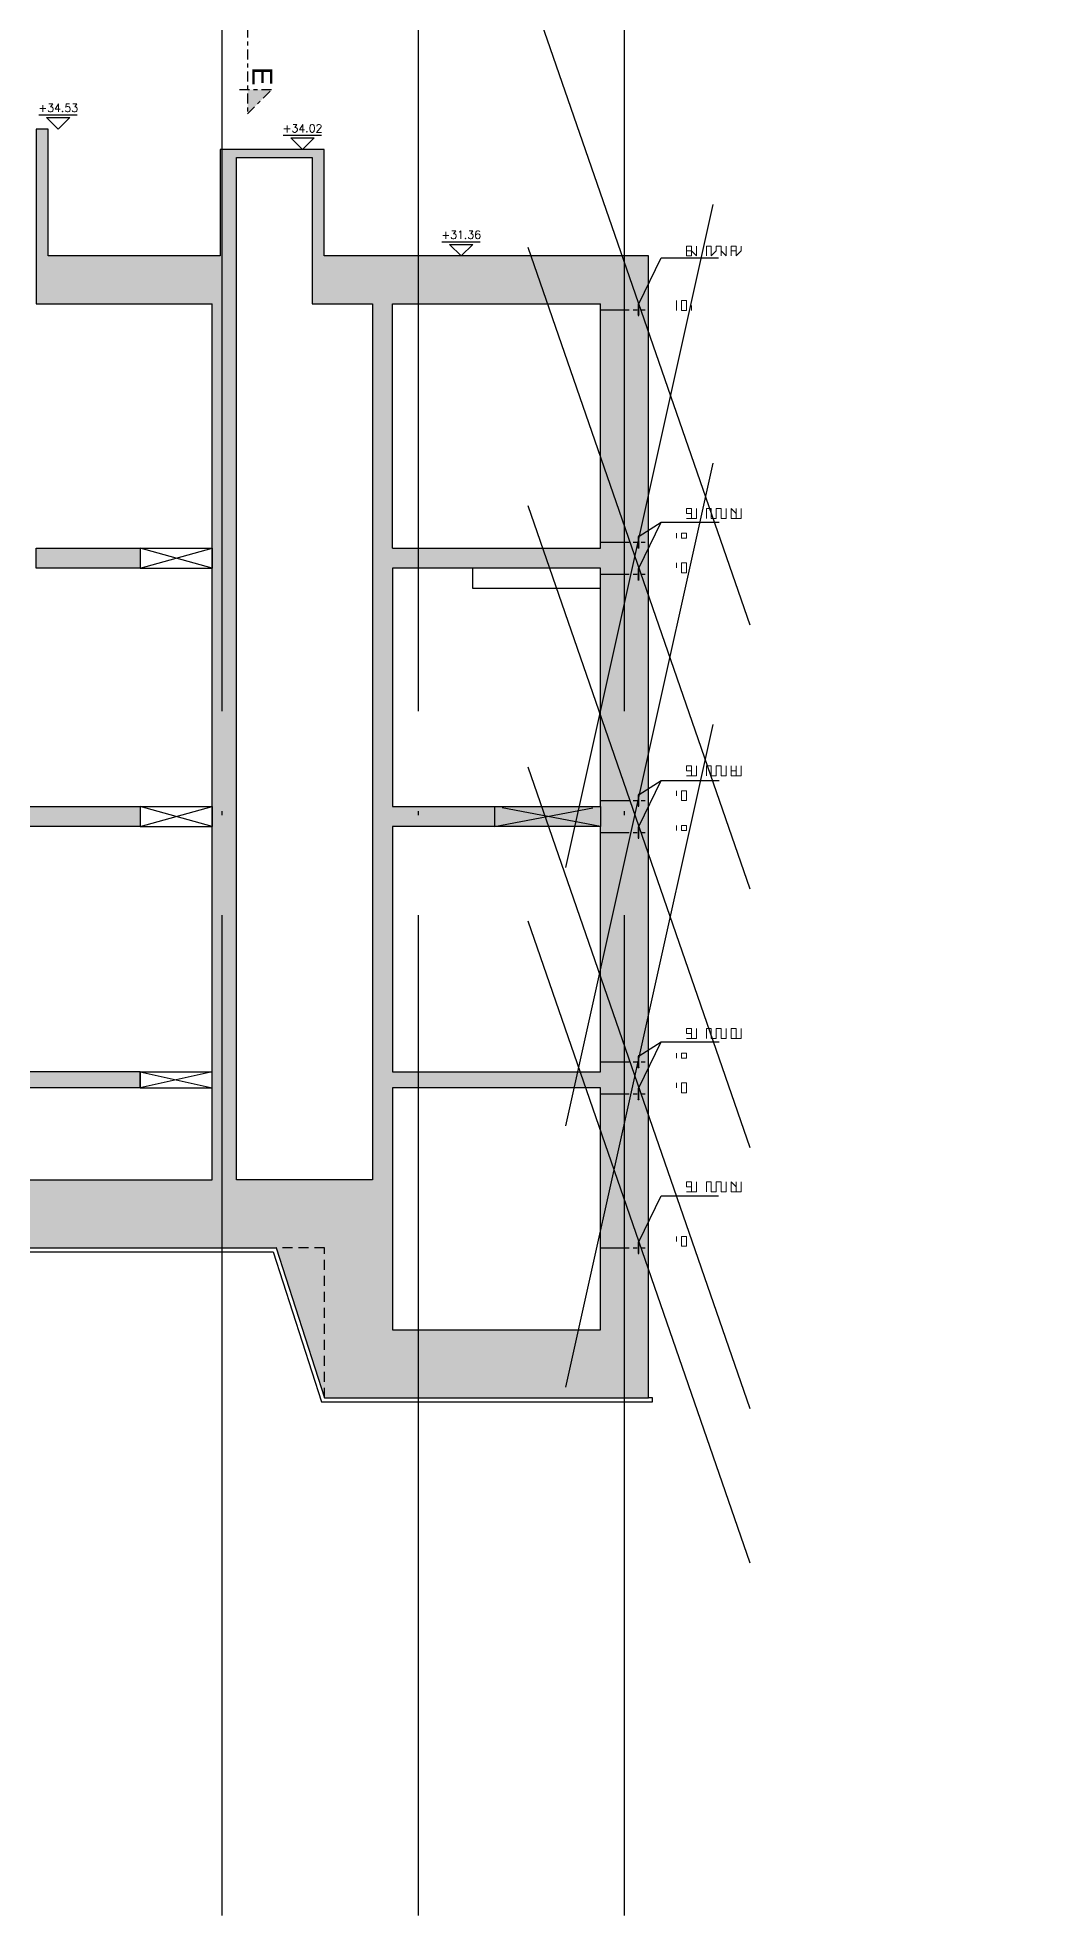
# Model space of a CAD drawing. Header units: inches. Extents: x 400392 to 401495, y 4543971 to 4544133.
# Drawn here: x 400852.78 to 400877.81, y 4543993.52 to 4544040.45 of the extents above; entities that cross this region are included whole.
import ezdxf
from ezdxf.enums import TextEntityAlignment as Align

# ---------------------------------------------------------------- set-up
doc = ezdxf.new("R2010")
doc.units = ezdxf.units.IN
doc.header["$MEASUREMENT"] = 0
for name, pattern in [('ACAD_ISO05W100', [33, 24, -3, 0, -3, 0, -3]), ('AKS', [3, 2.5, -0.25, 0, -0.25]), ('CENTER', [2, 1.25, -0.25, 0.25, -0.25]), ('CIZGI', [0.4, 0.25, -0.15]), ('CONTINU', [0])]:
    doc.linetypes.add(name, pattern=pattern)
for name, color, linetype in [('aks prota', 2, 'AKS'), ('görünüş prota', 4, 'Continuous'), ('inşaat derzi prota', 11, 'Continuous'), ('kesik prota', 2, 'CIZGI'), ('kesit prota', 1, 'Continuous'), ('kesit tarama prota', 252, 'Continuous'), ('kot prota', 4, 'Continuous'), ('not çizgisi prota', 4, 'Continuous'), ('PRT-CST-rc_level', 6, 'Continuous'), ('PRT-CST-rc_levermark', 4, 'Continuous'), ('skesit prota', 7, 'Continuous'), ('st_s_su tutucu', 2, 'Continuous'), ('st_s_ölçü', 4, 'Continuous'), ('tkesit prota', 7, 'Continuous')]:
    doc.layers.add(name, color=color, linetype=linetype)
doc.styles.add('Arial', font='Arial.ttf')
doc.styles.add('OLCU', font='romanstw.shx')
doc.dimstyles.new('1-50', dxfattribs={"dimtxt": 10, "dimasz": 4, "dimexe": 4, "dimexo": 8, "dimgap": 4, "dimtad": 1, "dimdec": 1, "dimrnd": 0.05, "dimzin": 9, "dimdsep": 46, "dimtxsty": 'OLCU', "dimblk1": 'OBLIQUE', "dimblk2": 'OBLIQUE', "dimsah": 1, "dimcen": 2, "dimdle": 4, "dimclrd": 4, "dimclre": 4, "dimclrt": 3, "dimadec": 1, "dimazin": 0, "dimtfac": 1, "dimtdec": 1, "dimtix": 1, "dimtmove": 2, "dimatfit": 3, "dimldrblk": 'OBLIQUE', "dimfxl": 1, "dimtvp": 1, "dimtolj": 1, "dimtzin": 1, "dimarcsym": 0})

# ---------------------------------------------------------------- blocks, each defined once
blk = doc.blocks.new('KOTK5')
at = {"layer": 'PRT-CST-rc_levermark'}
blk.add_line((216.6666666667443, 160), (-213.3333333332557, 160), dxfattribs=at)
blk.add_lwpolyline([(130, 130), (-130, 130), (0, 0)], close=True, dxfattribs=at)
at = {"layer": 'PRT-CST-rc_level', "style": 'OLCU'}
blk.add_attdef('000.00', text='', height=90, dxfattribs=at).set_placement((0, 193.1381784435362), align=Align.CENTER)
blk = doc.blocks.new('_Oblique')
at = {"layer": 'st_s_ölçü', "lineweight": -2}
blk.add_line((-0.5, -0.5), (0.5, 0.5), dxfattribs=at)
blk = doc.blocks.new('D')
at = {"layer": 'st_s_su tutucu', "linetype": 'CONTINU', "ltscale": 0.2}
for p, q in [((-39987.83090962706, 52508.18991963421), (-39992.63090966878, 52508.18991966914)), ((-39992.63090966878, 52508.18991966914), (-39992.63090980848, 52507.38991968935)), ((-39992.63090980848, 52507.38991968935), (-39990.63090962501, 52506.05655179494)), ((-39990.63090992199, 52478.65671955824), (-39991.93117670823, 52478.6567195757)), ((-39991.93117670823, 52478.6567195757), (-39991.93117659182, 52477.72311959402)), ((-39991.93117659182, 52477.72311959402), (-39990.63090987367, 52477.72311951835)), ((-39990.6309096902, 52498.50671976196), (-39991.53117650332, 52498.50671977942)), ((-39991.53117650332, 52498.50671977942), (-39991.53117639622, 52497.87311976865)), ((-39991.53117639622, 52497.87311976865), (-39990.63090970417, 52497.87311978029)), ((-39990.63090980196, 52488.50671968629), (-39991.53117661508, 52488.50671963972)), ((-39991.53117661508, 52488.50671963972), (-39991.53117662905, 52487.87311965806)), ((-39991.53117662905, 52487.87311965806), (-39990.630909937, 52487.87311964059)), ((-39990.63090962501, 52506.05655179494), (-39990.6309096902, 52498.50671976196)), ((-39990.63090970417, 52497.87311978029), (-39990.63090980196, 52488.50671968629)), ((-39990.630909937, 52487.87311964059), (-39990.63090992199, 52478.65671955824)), ((-39990.630909937, 52468.50671965136), (-39990.63090992199, 52477.72311973372)), ((-39989.83090974534, 52506.05655187643), (-39987.83090964103, 52507.38991968935)), ((-39989.83090955907, 52498.50671965136), (-39989.83090974534, 52506.05655187643)), ((-39988.9306429881, 52498.50671966883), (-39989.83090955907, 52498.50671965136)), ((-39989.83090992229, 52488.50671961062), (-39989.83090981984, 52497.87311973373)), ((-39989.83090981984, 52497.87311973373), (-39988.93064300207, 52497.87311962313)), ((-39988.93064335132, 52488.50671965136), (-39989.83090992229, 52488.50671961062)), ((-39989.83091007002, 52478.65671960481), (-39989.8309099316, 52487.87311978029)), ((-39989.8309099316, 52487.87311978029), (-39988.93064311383, 52487.87311964059)), ((-39988.53064343977, 52478.65671965137), (-39989.83091007002, 52478.65671960481)), ((-39989.83090998934, 52477.72311965805), (-39988.53064344908, 52477.72311964058)), ((-39989.83091007002, 52477.72311968715), (-39989.8309099316, 52468.50671951166)), ((-39988.93064300207, 52497.87311962313), (-39988.9306429881, 52498.50671966883)), ((-39988.93064311383, 52487.87311964059), (-39988.93064335132, 52488.50671965136)), ((-39988.53064344908, 52477.72311964058), (-39988.53064343977, 52478.65671965137)), ((-39987.83090964103, 52507.38991968935), (-39987.83090962706, 52508.18991963421)), ((-39992.63090980848, 52448.98991960261), (-39990.63090962501, 52450.32328749701)), ((-39992.63090966878, 52448.18991962282), (-39992.63090980848, 52448.98991960261)), ((-39987.83090962706, 52448.18991965774), (-39992.63090966878, 52448.18991962282)), ((-39991.53117661508, 52467.87311965223), (-39991.53117662905, 52468.5067196339)), ((-39991.53117662905, 52468.5067196339), (-39990.630909937, 52468.50671965136)), ((-39990.63090980196, 52467.87311960567), (-39991.53117661508, 52467.87311965223)), ((-39991.53117650332, 52457.87311951254), (-39991.53117639622, 52458.50671952331)), ((-39991.53117639622, 52458.50671952331), (-39990.63090970417, 52458.50671951166)), ((-39990.6309096902, 52457.87311953), (-39991.53117650332, 52457.87311951254)), ((-39990.63090970417, 52458.50671951166), (-39990.63090980196, 52467.87311960567)), ((-39990.63090962501, 52450.32328749701), (-39990.6309096902, 52457.87311953)), ((-39989.8309099316, 52468.50671951166), (-39988.93064311383, 52468.50671965136)), ((-39988.93064335132, 52467.87311964059), (-39989.83090992229, 52467.87311968134)), ((-39989.83090992229, 52467.87311968134), (-39989.83090981984, 52458.50671955823)), ((-39989.83090981984, 52458.50671955823), (-39988.93064300207, 52458.50671966883)), ((-39988.9306429881, 52457.87311962313), (-39989.83090955907, 52457.87311964059)), ((-39989.83090955907, 52457.87311964059), (-39989.83090974534, 52450.32328741552)), ((-39989.83090974534, 52450.32328741552), (-39987.83090964103, 52448.98991960261)), ((-39988.93064311383, 52468.50671965136), (-39988.93064335132, 52467.87311964059)), ((-39988.93064300207, 52458.50671966883), (-39988.9306429881, 52457.87311962313)), ((-39987.83090964103, 52448.98991960261), (-39987.83090962706, 52448.18991965774))]:
    blk.add_line(p, q, dxfattribs=at)

msp = doc.modelspace()

# ---------------------------------------------------------------- hatches: boundary and pattern name
at = {"layer": 'kesit tarama prota'}
h = msp.add_hatch(color=256, dxfattribs=at)
h.dxf.hatch_style = 1
h.paths.add_polyline_path([(400858.627058507, 4544039.144933007), (400858.0270585071, 4544038.544933007), (400858.0270585071, 4544039.144933007)])
h = msp.add_hatch(color=256, dxfattribs=at)
h.dxf.hatch_style = 1
h.paths.add_polyline_path([(400803.7697605934, 4543998.392807283), (400779.5040293083, 4543998.392807283), (400779.5040293083, 4544000.122807282), (400825.2690414552, 4544000.122807282), (400825.2690414552, 4543998.392807283), (400805.1096519454, 4543998.392807283), (400805.1096519454, 4543995.842803971), (400838.7103101619, 4543995.842803971), (400838.7103101619, 4543998.392803971), (400838.7103101619, 4544011.902807282), (400838.6847102724, 4544011.902807282), (400838.6847102724, 4544014.202807282), (400839.1847102724, 4544014.202807282), (400839.1847102724, 4544014.402807282), (400841.5637184918, 4544014.402807282), (400841.5637184918, 4544011.902807282), (400838.7103101619, 4544011.902807282), (400838.7103101619, 4544010.202807282), (400858.7387546551, 4544010.202807282), (400859.9484368207, 4544006.452807282), (400868.0457102706, 4544006.452807282), (400868.0457102706, 4544034.992807282), (400859.9437102494, 4544034.992807282), (400859.9437102494, 4544037.652807282), (400857.3457102513, 4544037.652807282), (400857.3457102513, 4544034.992807282), (400853.0457102513, 4544034.992807282), (400853.0457102513, 4544038.162807282), (400852.7457102514, 4544038.162807282), (400852.7457102514, 4544033.792807282), (400857.1457102514, 4544033.792807282), (400857.1457102514, 4544027.692807283), (400857.1457102514, 4544027.192807283), (400857.1457102514, 4544021.232807282), (400857.1457102514, 4544020.732807282), (400857.1457102514, 4544011.902807282), (400841.8637184916, 4544011.902807282), (400841.8637184916, 4544014.202807282), (400855.3457102513, 4544014.202807282), (400855.3457102513, 4544014.602807282), (400838.9847102725, 4544014.602807282), (400838.9847102725, 4544014.402807282), (400838.6847102724, 4544014.402807282), (400838.6847102724, 4544014.792807282), (400838.3847102724, 4544014.792807282), (400838.3847102724, 4544014.962807282), (400838.0847102723, 4544014.962807282), (400838.0847102723, 4544015.132807282), (400837.7847102725, 4544015.132807282), (400837.7847102725, 4544015.302807283), (400837.4847102725, 4544015.302807283), (400837.4847102725, 4544015.472807283), (400837.1847102724, 4544015.472807283), (400837.1847102724, 4544015.642807283), (400836.8847102724, 4544015.642807283), (400836.8847102724, 4544015.812807282), (400836.5847102723, 4544015.812807282), (400836.5847102723, 4544015.982807282), (400836.2847102725, 4544015.982807282), (400836.2847102725, 4544016.152807282), (400835.9847102725, 4544016.152807282), (400835.9847102725, 4544016.322807282), (400835.6847102724, 4544016.322807282), (400835.6847102724, 4544016.492807282), (400835.3847102724, 4544016.492807282), (400835.3847102724, 4544016.662807282), (400835.0847102723, 4544016.662807282), (400835.0847102723, 4544016.832807283), (400833.8847102724, 4544016.832807283), (400833.8847102724, 4544017.002807283), (400833.5847102723, 4544017.002807283), (400833.5847102723, 4544017.172807283), (400833.2847102725, 4544017.172807283), (400833.2847102725, 4544017.342807283), (400832.9847102725, 4544017.342807283), (400832.9847102725, 4544017.512807283), (400832.6847102724, 4544017.512807283), (400832.6847102724, 4544017.682807283), (400832.3847102724, 4544017.682807283), (400832.3847102724, 4544017.852807282), (400832.0847102723, 4544017.852807282), (400832.0847102723, 4544018.022807282), (400831.7847102725, 4544018.022807282), (400831.7847102725, 4544018.192807282), (400831.4847102725, 4544018.192807282), (400831.4847102725, 4544018.362807282), (400831.1847102724, 4544018.362807282), (400831.1847102724, 4544018.532807282), (400830.8847102724, 4544018.532807282), (400830.8847102724, 4544018.702807282), (400830.5847102723, 4544018.702807282), (400830.5847102723, 4544018.872807282), (400830.2847102725, 4544018.872807282), (400830.2847102725, 4544019.042807282), (400829.0847102723, 4544019.042807282), (400829.0847102723, 4544019.212807282), (400828.7847102725, 4544019.212807282), (400828.7847102725, 4544019.382807282), (400828.4847102725, 4544019.382807282), (400828.4847102725, 4544019.552807283), (400828.1847102724, 4544019.552807283), (400828.1847102724, 4544019.722807283), (400827.8847102724, 4544019.722807283), (400827.8847102724, 4544019.892807283), (400827.5847102723, 4544019.892807283), (400827.5847102723, 4544020.062807282), (400827.2847102725, 4544020.062807282), (400827.2847102725, 4544020.232807282), (400826.9847102725, 4544020.232807282), (400826.9847102725, 4544020.402807282), (400826.6847102724, 4544020.402807282), (400826.6847102724, 4544020.572807282), (400826.3847102724, 4544020.572807282), (400826.3847102724, 4544020.742807282), (400826.0847102723, 4544020.742807282), (400826.0847102723, 4544020.912807282), (400825.7847102725, 4544020.912807282), (400825.7847102725, 4544021.082807283), (400825.4847102725, 4544021.082807283), (400825.4847102725, 4544021.232807282), (400810.2601071052, 4544021.232807282), (400810.2601071052, 4544027.142807283), (400809.9601071051, 4544027.142807283), (400809.9601071051, 4544021.232807282), (400803.9601071051, 4544021.232807282), (400803.9601071051, 4544027.142807283), (400803.6601071053, 4544027.142807283), (400803.6601071053, 4544021.232807282), (400803.6601071053, 4544021.132807283), (400803.4101071053, 4544021.132807283), (400803.4101071053, 4544021.232807282), (400788.1505211378, 4544021.232807282), (400788.1505211378, 4544020.732807282), (400822.9342216375, 4544020.732807282), (400822.9342216375, 4544019.232807282), (400827.2564683334, 4544019.232807282), (400835.275863573, 4544014.602807282), (400790.4505211379, 4544014.602807282), (400790.4505211379, 4544014.202807282), (400835.7637184917, 4544014.202807282), (400835.7637184917, 4544011.902807282), (400814.9805211377, 4544011.902807282), (400814.9805211377, 4544014.152807282), (400814.6805211378, 4544014.152807282), (400814.6805211378, 4544011.902807282), (400797.6805211378, 4544011.902807282), (400797.6805211378, 4544014.152807282), (400797.3805211378, 4544014.152807282), (400797.3805211378, 4544011.902807282), (400790.5505211377, 4544011.902807282), (400790.5505211377, 4544010.902807282), (400835.6479672518, 4544010.902807282), (400835.6479672518, 4544006.442807282), (400790.5505211377, 4544006.442807282), (400790.5505211377, 4544004.942807282), (400788.4505211379, 4544004.942807282), (400788.4505211379, 4544006.442807282), (400771.1392448624, 4544006.442807282), (400771.1392448624, 4544006.242807282), (400770.8389992307, 4544006.242807282), (400770.8389992307, 4544006.632807282), (400770.5489992307, 4544006.632807282), (400770.5489992307, 4544006.802807283), (400770.2589992309, 4544006.802807283), (400770.2589992309, 4544006.972807283), (400769.9689992308, 4544006.972807283), (400769.9689992308, 4544007.142807283), (400769.6789992308, 4544007.142807283), (400769.6789992308, 4544007.312807282), (400769.3889992308, 4544007.312807282), (400769.3889992308, 4544007.482807282), (400769.0989992307, 4544007.482807282), (400769.0989992307, 4544007.652807282), (400768.8089992307, 4544007.652807282), (400768.8089992307, 4544007.822807282), (400768.5189992309, 4544007.822807282), (400768.5189992309, 4544007.992807282), (400768.2289992308, 4544007.992807282), (400768.2289992308, 4544008.162807282), (400767.9389992308, 4544008.162807282), (400767.9389992308, 4544008.332807283), (400767.6489992308, 4544008.332807283), (400767.6489992308, 4544008.502807283), (400767.3589992307, 4544008.502807283), (400767.3589992307, 4544008.672807283), (400767.0689992307, 4544008.672807283), (400767.0689992307, 4544008.842807283), (400766.7789992309, 4544008.842807283), (400766.7789992309, 4544009.012807283), (400766.4889992308, 4544009.012807283), (400766.4889992308, 4544009.182807283), (400764.9989992309, 4544009.182807283), (400764.9989992309, 4544009.352807282), (400764.7089992308, 4544009.352807282), (400764.7089992308, 4544009.522807282), (400764.4189992308, 4544009.522807282), (400764.4189992308, 4544009.692807282), (400764.1289992307, 4544009.692807282), (400764.1289992307, 4544009.862807282), (400763.8389992307, 4544009.862807282), (400763.8389992307, 4544010.032807282), (400763.5489992307, 4544010.032807282), (400763.5489992307, 4544010.202807282), (400763.2589992309, 4544010.202807282), (400763.2589992309, 4544010.372807282), (400762.9689992308, 4544010.372807282), (400762.9689992308, 4544010.542807282), (400762.6789992308, 4544010.542807282), (400762.6789992308, 4544010.712807282), (400762.3889992308, 4544010.712807282), (400762.3889992308, 4544010.882807282), (400762.0989992307, 4544010.882807282), (400762.0989992307, 4544011.052807283), (400761.8089992307, 4544011.052807283), (400761.8089992307, 4544011.222807283), (400761.5189992309, 4544011.222807283), (400761.5189992309, 4544011.392807283), (400761.2289992308, 4544011.392807283), (400761.2289992308, 4544011.562807282), (400760.9389992308, 4544011.562807282), (400760.9389992308, 4544011.732807282), (400760.6489992308, 4544011.732807282), (400760.6489992308, 4544011.902807282), (400759.1589992308, 4544011.902807282), (400759.1589992308, 4544012.072807282), (400758.8689992307, 4544012.072807282), (400758.8689992307, 4544012.242807282), (400758.5789992307, 4544012.242807282), (400758.5789992307, 4544012.412807282), (400758.2889992309, 4544012.412807282), (400758.2889992309, 4544012.582807283), (400757.9989992309, 4544012.582807283), (400757.9989992309, 4544012.752807283), (400757.7089992308, 4544012.752807283), (400757.7089992308, 4544012.922807283), (400757.4189992308, 4544012.922807283), (400757.4189992308, 4544013.092807283), (400757.1289992307, 4544013.092807283), (400757.1289992307, 4544013.262807283), (400756.8389992307, 4544013.262807283), (400756.8389992307, 4544013.432807283), (400756.5489992307, 4544013.432807283), (400756.5489992307, 4544013.602807282), (400756.2589992309, 4544013.602807282), (400756.2589992309, 4544013.772807282), (400755.9689992308, 4544013.772807282), (400755.9689992308, 4544013.942807282), (400755.6789992308, 4544013.942807282), (400755.6789992308, 4544014.112807282), (400755.3889992308, 4544014.112807282), (400755.3889992308, 4544014.282807282), (400755.0989992307, 4544014.282807282), (400755.0989992307, 4544014.452807282), (400754.8089992307, 4544014.452807282), (400754.8089992307, 4544014.602807282), (400728.2457102705, 4544014.602807282), (400728.2457102705, 4544020.732807282), (400735.7957106981, 4544020.732807282), (400735.7957106981, 4544021.232807282), (400728.2457102705, 4544021.232807282), (400728.2457102705, 4544027.192807283), (400764.7059779389, 4544027.192807283), (400764.7059779389, 4544027.692807282), (400728.2457102705, 4544027.692807283), (400728.2457102705, 4544033.792807282), (400746.5527822094, 4544033.792807282), (400746.5527822094, 4544036.372807282), (400746.2527822094, 4544036.372807282), (400746.2527822094, 4544034.992807282), (400728.0457102706, 4544034.992807282), (400728.0457102706, 4544035.522807282), (400725.4457102705, 4544035.522807282), (400725.4457102705, 4544034.992807282), (400717.3457102667, 4544034.992807282), (400717.3457102667, 4544010.202807282), (400729.136028105, 4544010.202807282), (400730.3457102706, 4544006.452807282), (400737.0957102725, 4544006.452807282), (400738.3053924381, 4544010.202807282), (400754.0972844444, 4544010.202807282), (400756.7772844444, 4544004.842807283), (400766.0647284878, 4544004.842807283), (400766.0647284878, 4544006.442807282), (400764.9989992309, 4544006.442807282), (400764.9989992309, 4544008.982807282), (400766.1446995529, 4544008.982807282), (400770.5389992309, 4544006.406838506), (400770.5389992309, 4544005.41280397), (400769.1224568245, 4544005.41280397), (400769.1224568245, 4544006.04280397), (400767.9669513652, 4544006.04280397), (400767.9669513652, 4544006.442803971), (400766.0647284878, 4544006.442803971), (400766.0647284878, 4544004.842807283), (400766.0647284878, 4543998.392807283), (400766.0647284878, 4543995.842803971), (400803.7697605934, 4543995.842803971)])
h.paths.add_polyline_path([(400777.803709643, 4544000.322807282), (400777.803709643, 4544000.122807282), (400779.0787039167, 4544000.122807282), (400779.0787039167, 4543998.392807283), (400777.989721648, 4543998.392807283), (400776.3066417329, 4543997.842807283), (400774.0267457194, 4543997.842807283), (400772.3436658467, 4543998.392807283), (400769.1270713979, 4543998.392807283), (400769.1270713979, 4544004.542807282), (400774.5696284604, 4544004.542807282), (400774.5696284604, 4544005.842807283), (400787.8505211378, 4544005.842807283), (400787.8505211378, 4544004.342807283), (400791.1505211378, 4544004.342807283), (400791.1505211378, 4544005.842807283), (400835.6479672518, 4544005.842807283), (400835.6479672518, 4543998.392807283), (400832.4313671797, 4543998.392807283), (400830.7482934674, 4543997.842807283), (400828.4683974542, 4543997.842807283), (400826.7853175817, 4543998.392807283), (400825.6960681487, 4543998.392807283), (400825.6960681487, 4544000.122807282), (400826.9713263659, 4544000.122807282), (400826.9713263659, 4544000.322807282)], flags=16)
h.paths.add_polyline_path([(400773.9696456157, 4544004.942807282), (400770.8389992307, 4544004.942807282), (400770.8389992307, 4544006.042807282), (400771.3392448626, 4544006.042807282), (400771.3392448626, 4544006.242807282), (400773.9696456157, 4544006.242807282)], flags=16)
h.paths.add_polyline_path([(400764.6989992308, 4544006.442807282), (400758.4772844443, 4544006.442807282), (400758.4772844443, 4544011.302807283), (400758.4772844443, 4544011.902807282), (400753.2900864208, 4544011.902807282), (400753.2900864208, 4544014.402807282), (400754.4988171999, 4544014.402807282), (400758.4772844443, 4544012.070602346), (400758.4772844443, 4544011.902807282), (400758.4772844443, 4544011.302807283), (400759.6952196367, 4544011.302807283), (400764.6989992308, 4544008.413873787)], flags=16)
h.paths.add_polyline_path([(400752.9900864207, 4544011.902807282), (400735.6957102724, 4544011.902807282), (400735.3957102723, 4544011.902807282), (400735.3957102723, 4544008.152807282), (400732.0457102706, 4544008.152807282), (400732.0457102706, 4544011.902807282), (400731.7457102705, 4544011.902807282), (400728.2457102705, 4544011.902807282), (400728.2457102705, 4544014.202807282), (400752.9900864207, 4544014.202807282)], flags=16)
h.paths.add_polyline_path([(400823.5342216376, 4544019.732807282), (400823.5342216376, 4544021.032807282), (400825.1672763976, 4544021.032807282), (400827.3904429295, 4544019.773012915), (400827.3904429295, 4544019.732807282)], flags=16)
h.paths.add_polyline_path([(400829.0847102723, 4544018.754621577), (400829.0847102723, 4544018.842807283), (400829.9319822807, 4544018.842807283), (400833.5847102723, 4544016.772928087), (400833.5847102723, 4544016.156545365)], flags=16)
h.paths.add_polyline_path([(400833.8847102724, 4544015.983340284), (400833.8847102724, 4544016.632807282), (400834.7319822806, 4544016.632807282), (400838.3847102724, 4544014.562928087), (400838.3847102724, 4544011.902807282), (400836.2637184917, 4544011.902807282), (400836.2637184917, 4544014.609819248)], flags=16)
h.paths.add_polyline_path([(400727.6457102704, 4544011.902807282), (400724.2457102705, 4544011.902807282), (400724.2457102705, 4544033.792807282), (400725.7457102705, 4544033.792807282), (400725.7457102705, 4544035.222807283), (400727.6457102704, 4544035.222807283)], flags=16)
h.paths.add_polyline_path([(400723.7457102705, 4544011.902807282), (400718.5457102666, 4544011.902807282), (400718.5457102666, 4544014.202807282), (400723.7457102705, 4544014.202807282)], flags=16)
h.paths.add_polyline_path([(400723.7457102705, 4544014.602807282), (400718.5457102666, 4544014.602807282), (400718.5457102666, 4544020.732807282), (400723.7457102705, 4544020.732807282)], flags=16)
h.paths.add_polyline_path([(400723.7457102705, 4544021.232807282), (400718.5457102666, 4544021.232807282), (400718.5457102666, 4544027.192807283), (400723.7457102705, 4544027.192807283)], flags=16)
h.paths.add_polyline_path([(400723.7457102705, 4544027.692807283), (400718.5457102666, 4544027.692807283), (400718.5457102666, 4544033.792807282), (400723.7457102705, 4544033.792807282)], flags=16)
h.paths.add_polyline_path([(400857.7484368208, 4544011.902807282), (400857.7484368208, 4544037.452807282), (400859.6437102494, 4544037.452807282), (400859.6437102494, 4544033.792807282), (400861.1484368207, 4544033.792807282), (400861.1484368207, 4544011.902807282)], flags=16)
h.paths.add_polyline_path([(400861.6484368207, 4544008.152807282), (400861.6484368207, 4544014.202807282), (400866.8457102706, 4544014.202807282), (400866.8457102706, 4544011.902807282), (400866.8457102706, 4544008.152807282)], flags=16)
h.paths.add_polyline_path([(400861.6484368207, 4544014.602807282), (400861.6484368207, 4544020.732807282), (400866.8457102706, 4544020.732807282), (400866.8457102706, 4544014.602807282)], flags=16)
h.paths.add_polyline_path([(400861.6484368207, 4544021.232807282), (400861.6484368207, 4544027.192807283), (400866.8457102706, 4544027.192807283), (400866.8457102706, 4544021.232807282)], flags=16)
h.paths.add_polyline_path([(400861.6484368207, 4544027.692807283), (400861.6484368207, 4544033.792807282), (400866.8457102706, 4544033.792807282), (400866.8457102706, 4544027.692807283)], flags=16)
h = msp.add_hatch(color=256, dxfattribs=at)
h.dxf.hatch_style = 1
h.paths.add_polyline_path([(400855.3457102513, 4544027.192807283), (400852.7457102514, 4544027.192807283), (400852.7457102514, 4544027.692807283), (400855.3457102513, 4544027.692807283)], flags=17)
h = msp.add_hatch(color=256, dxfattribs=at)
h.dxf.hatch_style = 1
h.paths.add_polyline_path([(400855.3457102513, 4544020.732807282), (400839.958703405, 4544020.732807282), (400839.958703405, 4544021.232807282), (400855.3457102513, 4544021.232807282)], flags=17)

# ---------------------------------------------------------------- linework, layer by layer
at = {"layer": 'aks prota', "ltscale": 10}
for p, q in [((400857.3957102507, 4543993.517957627), (400857.3957102507, 4544041.346463024)), ((400862.2957102513, 4543993.517957627), (400862.2957102513, 4544041.346463024)), ((400867.4457102705, 4543993.517957627), (400867.4457102705, 4544041.346463024))]:
    msp.add_line(p, q, dxfattribs=at)
at = {"layer": 'görünüş prota', "color": 4}
for points in [[(400855.3457102513, 4544027.692807283), (400857.1457102514, 4544027.692807283)], [(400855.3457102513, 4544027.192807282), (400857.1457102514, 4544027.192807282)], [(400863.6457102704, 4544027.192807283), (400863.6457102704, 4544026.692807283), (400866.8457102706, 4544026.692807283)], [(400855.3457102513, 4544021.232807282), (400857.1457102514, 4544021.232807282)], [(400855.3457102513, 4544020.732807282), (400857.1457102514, 4544020.732807282)], [(400855.3457102513, 4544014.602807282), (400857.1457102514, 4544014.602807282)], [(400855.3457102513, 4544014.202807282), (400857.1457102514, 4544014.202807282)]]:
    msp.add_lwpolyline(points, dxfattribs=at)
at = {"layer": 'görünüş prota'}
msp.add_lwpolyline([(400842.1343271242, 4544010.102807282), (400858.6659386301, 4544010.102807282), (400859.8756207957, 4544006.352807282), (400868.1457102704, 4544006.352807282), (400868.1457102704, 4544006.452807282), (400868.0457102706, 4544006.452807282)], dxfattribs=at)
at = {"layer": 'inşaat derzi prota', "linetype": 'ACAD_ISO05W100', "ltscale": 0.03}
for points in [[(400866.8457102706, 4544033.642807282), (400868.0457102706, 4544033.642807282)], [(400866.8457102706, 4544027.842807283), (400868.0457102706, 4544027.842807283)], [(400866.8457102706, 4544027.042807282), (400868.0457102706, 4544027.042807282)], [(400866.8457102706, 4544021.383357185), (400868.0457102706, 4544021.383357185)], [(400866.8457102706, 4544020.583357185), (400868.0457102706, 4544020.583357185)], [(400866.8457102706, 4544014.853357186), (400868.0457102706, 4544014.853357186)], [(400866.8457102706, 4544014.053357185), (400868.0457102706, 4544014.053357185)], [(400866.8457102706, 4544010.202807282), (400868.0457102706, 4544010.202807282)]]:
    msp.add_lwpolyline(points, dxfattribs=at)
at = {"layer": 'kesik prota', "ltscale": 10}
for points in [[(400855.3457102513, 4544027.692807283), (400855.3457102513, 4544027.192807282), (400857.1457102514, 4544027.692807283), (400857.1457102514, 4544027.192807282), (400855.3457102513, 4544027.692807283)], [(400855.3457102513, 4544021.232807282), (400855.3457102513, 4544020.732807282), (400857.1457102514, 4544021.232807282), (400857.1457102514, 4544020.732807282), (400855.3457102513, 4544021.232807282)], [(400864.19565719, 4544021.232807282), (400864.19565719, 4544020.732807282), (400866.8457102706, 4544021.232807282), (400866.8457102706, 4544020.732807282), (400864.19565719, 4544021.232807282)], [(400855.3457102513, 4544014.602807282), (400857.1457102514, 4544014.202807282), (400857.1457102514, 4544014.602807282), (400855.3457102513, 4544014.202807282), (400855.3457102513, 4544014.602807282)]]:
    msp.add_lwpolyline(points, dxfattribs=at)
at = {"layer": 'kesik prota'}
msp.add_lwpolyline([(400859.9484368207, 4544006.452807282), (400859.9484368207, 4544010.202807282), (400858.7387546551, 4544010.202807282)], dxfattribs=at)
at = {"layer": 'kesit prota', "color": 1}
for points in [[(400868.0457102706, 4544034.992807282), (400859.9437102494, 4544034.992807282), (400859.9437102494, 4544037.652807282), (400857.3457102513, 4544037.652807282), (400857.3457102513, 4544034.992807282), (400853.0457102513, 4544034.992807282), (400853.0457102513, 4544038.162807282), (400852.7457102514, 4544038.162807282), (400852.7457102514, 4544033.792807282), (400857.1457102514, 4544033.792807282)], [(400859.9484368207, 4544006.452807282), (400868.0457102706, 4544006.452807282), (400868.0457102706, 4544034.992807282)], [(400857.1457102514, 4544027.692807283), (400857.1457102514, 4544033.792807282)], [(400861.6484368207, 4544027.692807283), (400866.8457102706, 4544027.692807283), (400866.8457102706, 4544033.792807282)], [(400861.6484368207, 4544027.692807283), (400861.6484368207, 4544033.792807282), (400866.8457102706, 4544033.792807282)], [(400857.1457102514, 4544027.192807283), (400857.1457102514, 4544027.192807283), (400857.1457102514, 4544027.692807283), (400857.1457102514, 4544027.692807283)], [(400855.3457102513, 4544014.602807282), (400855.3457102513, 4544014.202807282), (400841.8637184916, 4544014.202807282), (400841.8637184916, 4544011.902807282), (400857.1457102514, 4544011.902807282), (400857.1457102514, 4544020.732807282), (400857.1457102514, 4544020.732807282), (400857.1457102514, 4544021.232807282), (400857.1457102514, 4544021.232807282), (400857.1457102514, 4544027.192807283)], [(400866.8457102706, 4544021.232807282), (400866.8457102706, 4544027.192807283), (400861.6484368207, 4544027.192807283)], [(400861.6484368207, 4544027.192807283), (400861.6484368207, 4544021.232807282), (400866.8457102706, 4544021.232807282)], [(400861.6484368207, 4544020.732807282), (400861.6484368207, 4544014.602807282), (400866.8457102706, 4544014.602807282), (400866.8457102706, 4544020.732807282)], [(400866.8457102706, 4544020.732807282), (400861.6484368207, 4544020.732807282)], [(400838.7103101619, 4544011.902807282), (400838.6847102724, 4544011.902807282), (400838.6847102724, 4544014.202807282), (400839.1847102724, 4544014.202807282), (400839.1847102724, 4544014.402807282), (400841.5637184918, 4544014.402807282), (400841.5637184918, 4544011.902807282), (400838.7103101619, 4544011.902807282), (400838.7103101619, 4544010.202807282), (400858.7387546551, 4544010.202807282), (400859.9484368207, 4544006.452807282)], [(400855.3457102513, 4544014.602807282), (400838.9847102725, 4544014.602807282)], [(400866.8457102706, 4544011.902807282), (400866.8457102706, 4544011.902807282), (400866.8457102706, 4544014.202807282), (400861.6484368207, 4544014.202807282)]]:
    msp.add_lwpolyline(points, dxfattribs=at)
for points in [[(400857.7484368208, 4544037.452807282), (400859.6437102494, 4544037.452807282), (400859.6437102494, 4544033.792807282), (400861.1484368207, 4544033.792807282), (400861.1484368207, 4544011.902807282), (400857.7484368208, 4544011.902807282)], [(400855.3457102513, 4544027.192807283), (400852.7457102514, 4544027.192807283), (400852.7457102514, 4544027.692807283), (400855.3457102513, 4544027.692807283)], [(400855.3457102513, 4544020.732807282), (400839.958703405, 4544020.732807282), (400839.958703405, 4544021.232807282), (400855.3457102513, 4544021.232807282)]]:
    msp.add_lwpolyline(points, close=True, dxfattribs=at)
at = {"layer": 'kesit prota'}
msp.add_lwpolyline([(400861.6484368207, 4544014.202807282), (400861.6484368207, 4544008.152807282), (400866.8457102706, 4544008.152807282), (400866.8457102706, 4544011.902807282)], dxfattribs=at)
at = {"layer": 'skesit prota', "linetype": 'CENTER', "ltscale": 0.2}
for p, q in [((400858.627058507, 4544039.144933007), (400857.7270585071, 4544039.144933007)), ((400858.0270585071, 4544038.544933007), (400858.627058507, 4544039.144933007))]:
    msp.add_line(p, q, dxfattribs=at)
msp.add_lwpolyline([(400858.0270585071, 4544076.999339699), (400858.0270585071, 4544038.544933007)], dxfattribs=at)
at = {"layer": 'st_s_ölçü', "color": 6, "lineweight": 0}
for points in [[(400869.1198167611, 4544035.240614963), (400868.9960571367, 4544035.240614963), (400868.9960571367, 4544035.116855338), (400869.1198167611, 4544035.116855338), (400869.1198167611, 4544034.993095714), (400868.9960571367, 4544034.993095714), (400868.9960571367, 4544035.116855338)], [(400869.1198167611, 4544035.240614963), (400869.1198167611, 4544035.116855338), (400869.2435763854, 4544034.993095714), (400869.2435763854, 4544035.116855338), (400869.2435763854, 4544035.240614963)], [(400869.4910956342, 4544035.240614963), (400869.4910956342, 4544034.993095714)], [(400869.4910956342, 4544035.240614963), (400869.6148552586, 4544035.240614963)], [(400869.6148552586, 4544035.240614963), (400869.6148552586, 4544035.116855338), (400869.6148552586, 4544034.993095714), (400869.7386148829, 4544035.116855338), (400869.7386148829, 4544035.240614963)], [(400869.7386148829, 4544035.240614963), (400869.8623745072, 4544035.240614963)], [(400869.8623745072, 4544035.240614963), (400869.8623745072, 4544034.993095714)], [(400869.8623745072, 4544035.240614963), (400869.8623745072, 4544035.116855338), (400869.9861341315, 4544034.993095714), (400869.9861341315, 4544035.116855338), (400869.9861341315, 4544035.240614963)], [(400870.2336533804, 4544035.240614963), (400870.1098937558, 4544035.240614963), (400870.1098937558, 4544035.116855338), (400870.1098937558, 4544034.993095714), (400870.1098937558, 4544035.116855338), (400870.2336533804, 4544035.116855338)], [(400870.2336533804, 4544035.240614963), (400870.2336533804, 4544035.116855338), (400870.2336533804, 4544034.993095714), (400870.3574130047, 4544035.116855338), (400870.3574130047, 4544035.240614963)], [(400868.7485378881, 4544033.879259095), (400868.7485378881, 4544033.75549947)], [(400868.8722975124, 4544033.75549947), (400868.8722975124, 4544033.631739846)], [(400869.1198167611, 4544033.75549947), (400869.1198167611, 4544033.631739846)], [(400869.1198167611, 4544028.557595247), (400869.1198167611, 4544028.681354872), (400868.9960571367, 4544028.681354872), (400868.9960571367, 4544028.557595247), (400869.1198167611, 4544028.557595247), (400869.1198167611, 4544028.433835623), (400868.9960571367, 4544028.433835623)], [(400869.1198167611, 4544028.681354872), (400869.1198167611, 4544028.557595247), (400869.1198167611, 4544028.433835623), (400869.2435763854, 4544028.433835623), (400869.2435763854, 4544028.557595247), (400869.2435763854, 4544028.681354872)], [(400869.4910956342, 4544028.681354872), (400869.4910956342, 4544028.433835623)], [(400869.4910956342, 4544028.681354872), (400869.6148552586, 4544028.681354872)], [(400869.6148552586, 4544028.681354872), (400869.6148552586, 4544028.557595247), (400869.6148552586, 4544028.433835623), (400869.7386148829, 4544028.433835623), (400869.7386148829, 4544028.557595247), (400869.7386148829, 4544028.681354872)], [(400869.7386148829, 4544028.681354872), (400869.8623745072, 4544028.681354872)], [(400869.8623745072, 4544028.681354872), (400869.8623745072, 4544028.433835623)], [(400869.8623745072, 4544028.681354872), (400869.8623745072, 4544028.557595247), (400869.8623745072, 4544028.433835623), (400869.9861341315, 4544028.433835623), (400869.9861341315, 4544028.557595247), (400869.9861341315, 4544028.681354872)], [(400870.2336533804, 4544028.557595247), (400870.1098937558, 4544028.681354872), (400870.1098937558, 4544028.557595247), (400870.1098937558, 4544028.433835623), (400870.2336533804, 4544028.433835623)], [(400870.2336533804, 4544028.681354872), (400870.2336533804, 4544028.557595247), (400870.2336533804, 4544028.433835623), (400870.3574130047, 4544028.433835623), (400870.3574130047, 4544028.557595247), (400870.3574130047, 4544028.681354872)], [(400868.7485378881, 4544028.06255675), (400868.7485378881, 4544027.938797126)], [(400869.1198167611, 4544022.122094781), (400869.1198167611, 4544022.245854406), (400868.9960571367, 4544022.245854406), (400868.9960571367, 4544022.122094781), (400869.1198167611, 4544022.122094781), (400869.1198167611, 4544021.998335157), (400868.9960571367, 4544021.998335157)], [(400869.1198167611, 4544022.245854406), (400869.1198167611, 4544021.998335157), (400869.2435763854, 4544021.998335157), (400869.2435763854, 4544022.245854406)], [(400869.4910956342, 4544022.245854406), (400869.4910956342, 4544021.998335157)], [(400869.4910956342, 4544022.245854406), (400869.6148552586, 4544022.245854406)], [(400869.6148552586, 4544022.245854406), (400869.6148552586, 4544021.998335157), (400869.7386148829, 4544021.998335157), (400869.7386148829, 4544022.245854406)], [(400869.7386148829, 4544022.245854406), (400869.8623745072, 4544022.245854406)], [(400869.8623745072, 4544022.245854406), (400869.8623745072, 4544021.998335157)], [(400869.8623745072, 4544022.245854406), (400869.8623745072, 4544021.998335157), (400869.9861341315, 4544021.998335157), (400869.9861341315, 4544022.245854406)], [(400870.2336533804, 4544022.122094781), (400870.1098937558, 4544022.122094781), (400870.1098937558, 4544022.245854406), (400870.1098937558, 4544022.122094781), (400870.1098937558, 4544021.998335157), (400870.2336533804, 4544021.998335157)], [(400870.2336533804, 4544022.245854406), (400870.2336533804, 4544021.998335157), (400870.3574130047, 4544021.998335157), (400870.3574130047, 4544022.245854406)], [(400868.7485378881, 4544021.627056284), (400868.7485378881, 4544021.503296659), (400868.7485378881, 4544021.627056284), (400868.7485378881, 4544021.503296659)], [(400868.7485378881, 4544020.760738913), (400868.7485378881, 4544020.636979288)], [(400869.1198167611, 4544015.686594315), (400868.9960571367, 4544015.686594315), (400868.9960571367, 4544015.56283469), (400869.1198167611, 4544015.56283469), (400869.1198167611, 4544015.439075066), (400868.9960571367, 4544015.439075066)], [(400869.1198167611, 4544015.686594315), (400869.1198167611, 4544015.56283469), (400869.1198167611, 4544015.439075066), (400869.2435763854, 4544015.439075066), (400869.2435763854, 4544015.56283469), (400869.2435763854, 4544015.686594315)], [(400869.4910956342, 4544015.686594315), (400869.4910956342, 4544015.439075066)], [(400869.4910956342, 4544015.686594315), (400869.6148552586, 4544015.686594315)], [(400869.6148552586, 4544015.686594315), (400869.6148552586, 4544015.56283469), (400869.6148552586, 4544015.439075066), (400869.7386148829, 4544015.439075066), (400869.7386148829, 4544015.56283469), (400869.7386148829, 4544015.686594315)], [(400869.7386148829, 4544015.686594315), (400869.8623745072, 4544015.686594315)], [(400869.8623745072, 4544015.686594315), (400869.8623745072, 4544015.439075066)], [(400869.8623745072, 4544015.686594315), (400869.8623745072, 4544015.56283469), (400869.8623745072, 4544015.439075066), (400869.9861341315, 4544015.439075066), (400869.9861341315, 4544015.56283469), (400869.9861341315, 4544015.686594315)], [(400870.2336533804, 4544015.686594315), (400870.2336533804, 4544015.56283469), (400870.2336533804, 4544015.439075066), (400870.3574130047, 4544015.439075066), (400870.3574130047, 4544015.56283469), (400870.3574130047, 4544015.686594315)], [(400868.7485378881, 4544015.067796193), (400868.7485378881, 4544014.944036569)], [(400869.1198167611, 4544011.726286336), (400869.1198167611, 4544011.850045959), (400868.9960571367, 4544011.850045959), (400868.9960571367, 4544011.726286336), (400869.1198167611, 4544011.726286336), (400869.1198167611, 4544011.602526711), (400868.9960571367, 4544011.602526711)], [(400869.1198167611, 4544011.850045959), (400869.1198167611, 4544011.726286336), (400869.1198167611, 4544011.602526711), (400869.2435763854, 4544011.602526711), (400869.2435763854, 4544011.726286336), (400869.2435763854, 4544011.850045959)], [(400869.4910956342, 4544011.850045959), (400869.4910956342, 4544011.602526711)], [(400869.4910956342, 4544011.850045959), (400869.6148552586, 4544011.850045959)], [(400869.6148552586, 4544011.850045959), (400869.6148552586, 4544011.726286336), (400869.6148552586, 4544011.602526711), (400869.7386148829, 4544011.602526711), (400869.7386148829, 4544011.726286336), (400869.7386148829, 4544011.850045959)], [(400869.7386148829, 4544011.850045959), (400869.8623745072, 4544011.850045959)], [(400869.8623745072, 4544011.850045959), (400869.8623745072, 4544011.602526711)], [(400869.8623745072, 4544011.850045959), (400869.8623745072, 4544011.726286336), (400869.8623745072, 4544011.602526711), (400869.9861341315, 4544011.602526711), (400869.9861341315, 4544011.726286336), (400869.9861341315, 4544011.850045959)], [(400870.2336533804, 4544011.726286336), (400870.1098937558, 4544011.850045959), (400870.1098937558, 4544011.726286336), (400870.1098937558, 4544011.602526711), (400870.2336533804, 4544011.602526711)], [(400870.2336533804, 4544011.850045959), (400870.2336533804, 4544011.726286336), (400870.2336533804, 4544011.602526711), (400870.3574130047, 4544011.602526711), (400870.3574130047, 4544011.726286336), (400870.3574130047, 4544011.850045959)]]:
    msp.add_lwpolyline(points, dxfattribs=at)
for points in [[(400868.7485378881, 4544033.75549947), (400868.7485378881, 4544033.631739846), (400868.7485378881, 4544033.75549947)], [(400868.8722975124, 4544033.631739846), (400868.8722975124, 4544033.879259095), (400868.9960571367, 4544033.879259095), (400868.9960571367, 4544033.75549947), (400868.9960571367, 4544033.631739846), (400868.8722975124, 4544033.631739846)], [(400868.8722975124, 4544027.938797126), (400868.8722975124, 4544028.06255675), (400868.9960571367, 4544028.06255675), (400868.9960571367, 4544027.938797126), (400868.8722975124, 4544027.938797126)], [(400868.7485378881, 4544027.196239379), (400868.7485378881, 4544027.319999004), (400868.7485378881, 4544027.196239379)], [(400868.8722975124, 4544027.072479756), (400868.8722975124, 4544027.319999004), (400868.9960571367, 4544027.319999004), (400868.9960571367, 4544027.196239379), (400868.9960571367, 4544027.072479756), (400868.8722975124, 4544027.072479756)], [(400868.8722975124, 4544021.379537035), (400868.8722975124, 4544021.627056284), (400868.9960571367, 4544021.627056284), (400868.9960571367, 4544021.503296659), (400868.9960571367, 4544021.379537035), (400868.8722975124, 4544021.379537035)], [(400868.8722975124, 4544020.636979288), (400868.8722975124, 4544020.760738913), (400868.9960571367, 4544020.760738913), (400868.9960571367, 4544020.636979288), (400868.8722975124, 4544020.636979288)], [(400870.2336533804, 4544015.56283469), (400870.2336533804, 4544015.686594315), (400870.1098937558, 4544015.686594315), (400870.1098937558, 4544015.56283469), (400870.1098937558, 4544015.439075066), (400870.2336533804, 4544015.439075066), (400870.2336533804, 4544015.56283469)], [(400868.8722975124, 4544014.944036569), (400868.8722975124, 4544015.067796193), (400868.9960571367, 4544015.067796193), (400868.9960571367, 4544014.944036569), (400868.8722975124, 4544014.944036569)], [(400868.7485378881, 4544014.201478823), (400868.7485378881, 4544014.325238447), (400868.7485378881, 4544014.201478823)], [(400868.8722975124, 4544014.077719199), (400868.8722975124, 4544014.325238447), (400868.9960571367, 4544014.325238447), (400868.9960571367, 4544014.201478823), (400868.9960571367, 4544014.077719199), (400868.8722975124, 4544014.077719199)], [(400868.7485378881, 4544010.364930468), (400868.7485378881, 4544010.488690092), (400868.7485378881, 4544010.364930468)], [(400868.8722975124, 4544010.241170843), (400868.8722975124, 4544010.488690092), (400868.9960571367, 4544010.488690092), (400868.9960571367, 4544010.364930468), (400868.9960571367, 4544010.241170843), (400868.8722975124, 4544010.241170843)]]:
    msp.add_lwpolyline(points, close=True, dxfattribs=at)

# ---------------------------------------------------------------- block references
at = {"layer": 'kot prota', "linetype": 'CONTINU', "ltscale": 0.1}
ref = msp.add_blockref('KOTK5', (400853.2957102706, 4544038.162807283), dxfattribs=dict(at, xscale=-0.002222222222222222, yscale=0.002222222222222222, zscale=0.002222222222222222, rotation=359.9999999999902))
ref.add_attrib('000.00', '+34.53', dxfattribs={"layer": 'PRT-CST-rc_level', "height": 0.2, "style": 'OLCU'}).set_placement((400853.2957102706, 4544038.592003235), align=Align.CENTER)
ref = msp.add_blockref('KOTK5', (400859.3996630975, 4544037.652807282), dxfattribs=dict(at, xscale=-0.002222222222222222, yscale=0.002222222222222222, zscale=0.002222222222222222, rotation=359.9999999999902))
ref.add_attrib('000.00', '+34.02', dxfattribs={"layer": 'PRT-CST-rc_level', "height": 0.2, "style": 'OLCU'}).set_placement((400859.3996630975, 4544038.082003235), align=Align.CENTER)
ref = msp.add_blockref('KOTK5', (400863.3653392536, 4544034.992807282), dxfattribs=dict(at, xscale=-0.002222222222222222, yscale=0.002222222222222222, zscale=0.002222222222222222, rotation=359.9999999999902))
ref.add_attrib('000.00', '+31.36', dxfattribs={"layer": 'PRT-CST-rc_level', "height": 0.2, "style": 'OLCU'}).set_placement((400863.3653392536, 4544035.422003235), align=Align.CENTER)
at = {"layer": 'st_s_ölçü', "xscale": -0.004999999999999998, "yscale": 0.004999999999999998, "zscale": 0.004999999999999998, "rotation": 180}
for p in [(401067.7468648188, 4544296.03375688), (401067.7468648188, 4544290.23375688), (401067.7468648188, 4544289.43375688), (401067.7468648188, 4544283.774306783), (401067.7468648188, 4544282.974306784), (401067.7468648188, 4544277.244306783), (401067.7468648188, 4544276.444306783), (401067.7468648188, 4544272.593756881)]:
    msp.add_blockref('D', p, dxfattribs=at)

# ---------------------------------------------------------------- texts
at = {"layer": 'tkesit prota', "style": 'Arial'}
msp.add_text('E', height=0.5, rotation=270, dxfattribs=at).set_placement((400858.1457491497, 4544039.716884314))

# ---------------------------------------------------------------- leaders
at = {"layer": 'not çizgisi prota'}
for points in [[(400868.4602926486, 4544049.534976016), (400869.2246786059, 4544048.538232449), (400870.6630615865, 4544048.538232449)], [(400855.761330789, 4544045.78903065), (400856.8161738092, 4544044.999325033), (400858.2582356013, 4544044.995157091)], [(400855.761330789, 4544045.78903065), (400856.8161738092, 4544044.999325033), (400858.2582356013, 4544044.995157091)], [(400867.801301817, 4544033.792990312), (400868.3598636857, 4544034.942744121), (400869.7982466664, 4544034.942744121)], [(400867.801301817, 4544027.192990312), (400868.3598636857, 4544028.342744121), (400869.7982466664, 4544028.342744121)], [(400867.8083928561, 4544027.9918205), (400868.3598636857, 4544028.342744121), (400869.8102466667, 4544028.342744121)], [(400867.801301817, 4544020.733540215), (400868.3598636857, 4544021.883294025), (400869.7982466664, 4544021.883294025)], [(400867.8083928561, 4544021.532370402), (400868.3598636857, 4544021.883294025), (400869.8102466667, 4544021.883294025)], [(400867.801301817, 4544014.203540214), (400868.3598636857, 4544015.353294024), (400869.7982466664, 4544015.353294024)], [(400867.8083928561, 4544015.002370403), (400868.3598636857, 4544015.353294024), (400869.8102466667, 4544015.353294024)], [(400867.8013017888, 4544010.352990312), (400868.3598636576, 4544011.502744121), (400869.7982466384, 4544011.502744121)]]:
    msp.add_leader(points, dimstyle='1-50', override={"dimasz": 12, "dimgap": 4, "dimtad": 0}, dxfattribs=at)

doc.saveas('drawing.dxf')
